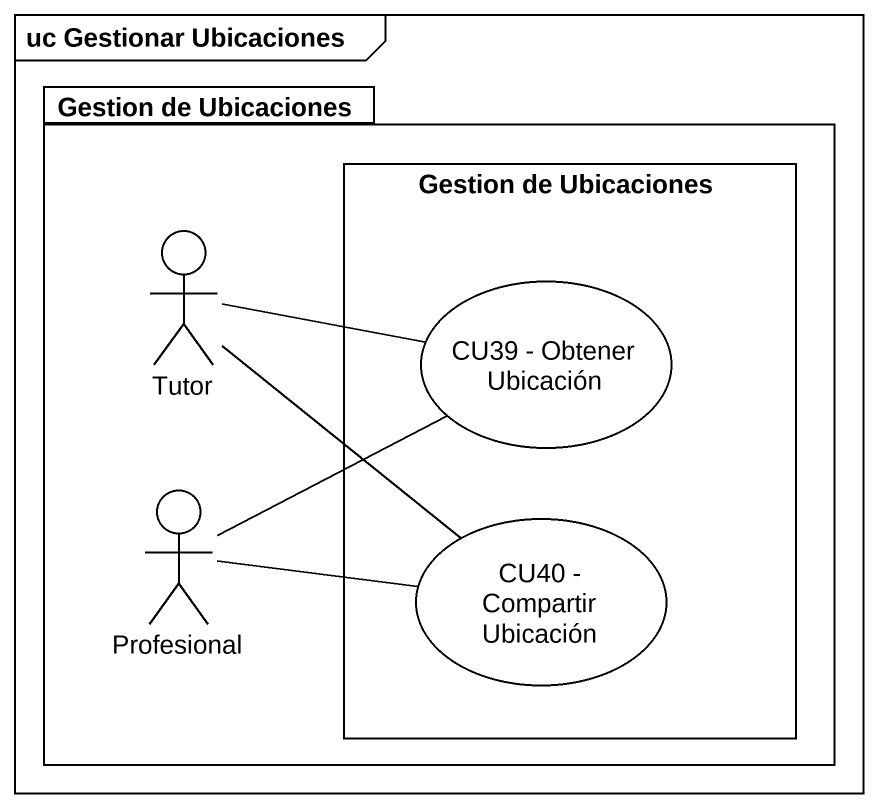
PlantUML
@startuml
mainframe uc Gestionar Ubicaciones
package "Gestion de Ubicaciones" as Gestion_de_Ubicaciones #FFFFFF {
  rectangle "Gestion de Ubicaciones" as Gestion_de_Ubicaciones_2 {
    usecase "CU39 - Obtener Ubicación" as CU39_Obtener_Ubicación #FFFFFF
    usecase "CU40 - Compartir Ubicación" as CU40_Compartir_Ubicación #FFFFFF
  }
  actor Tutor #FFFFFF
  actor Profesional #FFFFFF
}
Tutor -right- CU39_Obtener_Ubicación
Tutor -- CU40_Compartir_Ubicación
CU39_Obtener_Ubicación -- Profesional
Profesional -right- CU40_Compartir_Ubicación
@enduml
